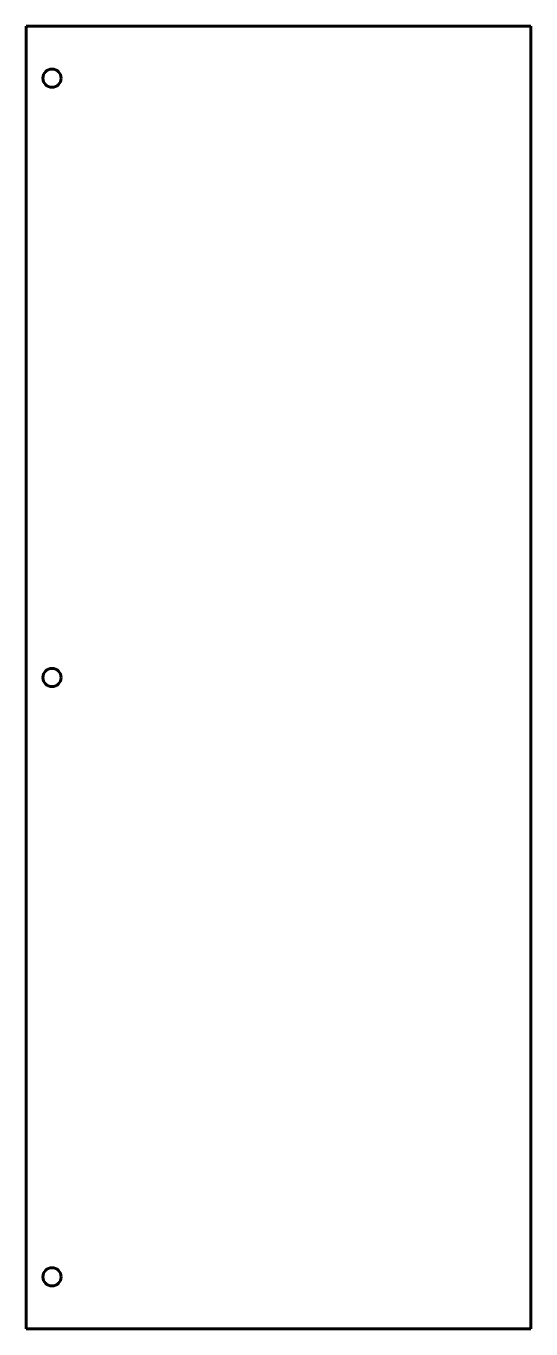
# Model space of a CAD drawing. Header units: millimetres. Extents: x 551 to 745, y 197 to 697.
import ezdxf

# ---------------------------------------------------------------- set-up
doc = ezdxf.new("R2010")
doc.units = ezdxf.units.MM
doc.linetypes.add('K5LT_BASIC', pattern=[0])
doc.layers.add('Системный слой', color=7, linetype='Continuous')

# ---------------------------------------------------------------- blocks, each defined once
blk = doc.blocks.new('U0')
at = {"layer": 'Системный слой', "color": 5, "linetype": 'K5LT_BASIC', "lineweight": 60, "true_color": 0x0000ff}
for p, q in [((551.42, 697.21), (745.42, 697.21)), ((551.42, 197.21), (551.42, 697.21)), ((745.42, 697.21), (745.42, 197.21)), ((745.42, 197.21), (551.42, 197.21))]:
    blk.add_line(p, q, dxfattribs=at)

msp = doc.modelspace()

# ---------------------------------------------------------------- linework, layer by layer
at = {"layer": 'Системный слой', "color": 5, "linetype": 'K5LT_BASIC', "lineweight": 60, "true_color": 0x0000ff}
for centre in [(561.42, 677.21), (561.42, 447.21), (561.42, 217.21)]:
    msp.add_circle(centre, 3.5, dxfattribs=at)

# ---------------------------------------------------------------- block references
at = {"layer": 'Системный слой'}
msp.add_blockref('U0', (0, 0), dxfattribs=at)

doc.saveas('drawing.dxf')
